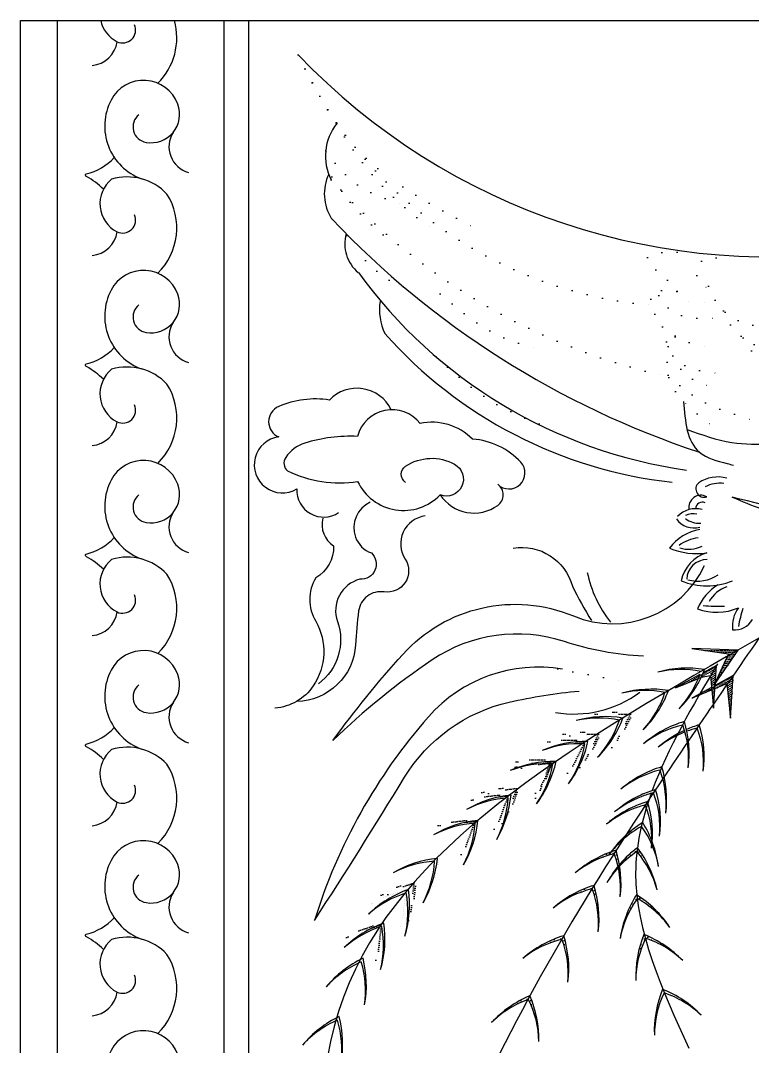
# Model space of a CAD drawing. Extents: x -66030 to 95157, y -13132 to 45879.
# Drawn here: x -40442 to -39849, y 40883 to 41715 of the extents above; entities that cross this region are included whole.
import ezdxf

# ---------------------------------------------------------------- set-up
doc = ezdxf.new("R2010")
doc.units = 0
doc.header["$LTSCALE"] = 100
doc.header["$MEASUREMENT"] = 0
doc.linetypes.add('DOT2', pattern=[0.125, 0, -0.125])
for name, color, linetype in [('3', 11, 'CONTINUOUS'), ('4', 121, 'CONTINUOUS'), ('7', 105, 'CONTINUOUS')]:
    doc.layers.add(name, color=color, linetype=linetype)

msp = doc.modelspace()

# ---------------------------------------------------------------- hatches: boundary and pattern name
at = {"layer": '3'}
h = msp.add_hatch(dxfattribs=at)
h.set_pattern_fill('DOTS', color=256, scale=24, style=0)
h.set_pattern_definition([(360, (-54802.0732, 35938.0947), (0.75, 1.5), [0, -1.5])])
edge = h.paths.add_edge_path()
edge.add_line((-39868.35, 41201.76), (-39869.29, 41199.71))
edge.add_spline(control_points=[(-39869.29, 41199.71), (-39866.36, 41201.39), (-39863.43, 41203.07), (-39860.5, 41204.75)], knot_values=[17.314638, 17.314638, 17.314638, 17.314638, 26.346098, 26.346098, 26.346098, 26.346098], degree=3, periodic=0)
edge.add_line((-39860.5, 41204.75), (-39898.07, 41206.09))
edge.add_line((-39898.07, 41206.09), (-39868.35, 41201.76))
edge = h.paths.add_edge_path()
edge.add_line((-39869.29, 41199.71), (-39880.07, 41176.09))
edge.add_line((-39880.07, 41176.09), (-39860.5, 41204.75))
edge.add_spline(control_points=[(-39860.5, 41204.75), (-39863.43, 41203.07), (-39866.36, 41201.39), (-39869.29, 41199.71)], knot_values=[17.314638, 17.314638, 17.314638, 17.314638, 26.346098, 26.346098, 26.346098, 26.346098], degree=3, periodic=0)
h = msp.add_hatch(dxfattribs=at)
h.set_pattern_fill('DOTS', color=256, scale=24, angle=30.60133, style=0)
h.set_pattern_definition([(30.601331, (-50057.6923, 29052.9089), (-0.11804447, 1.67289136), [0, -1.5])])
edge = h.paths.add_edge_path()
edge.add_line((-39883.32, 41185.69), (-39883.08, 41183.44))
edge.add_spline(control_points=[(-39883.08, 41183.44), (-39881.41, 41186.38), (-39879.75, 41189.32), (-39878.08, 41192.25)], knot_values=[21.643298, 21.643298, 21.643298, 21.643298, 32.932622, 32.932622, 32.932622, 32.932622], degree=3, periodic=0)
edge.add_line((-39878.08, 41192.25), (-39911.1, 41174.29))
edge.add_line((-39911.1, 41174.29), (-39883.32, 41185.69))
edge = h.paths.add_edge_path()
edge.add_line((-39883.08, 41183.44), (-39880.34, 41157.63))
edge.add_line((-39880.34, 41157.63), (-39878.08, 41192.25))
edge.add_spline(control_points=[(-39878.08, 41192.25), (-39879.75, 41189.32), (-39881.41, 41186.38), (-39883.08, 41183.44)], knot_values=[21.643298, 21.643298, 21.643298, 21.643298, 32.932622, 32.932622, 32.932622, 32.932622], degree=3, periodic=0)
h = msp.add_hatch(dxfattribs=at)
h.set_pattern_fill('DOTS', color=256, scale=24, angle=30.60133, style=0)
h.set_pattern_definition([(30.601331, (-50044.0132, 29044.8637), (-0.11804447, 1.67289136), [0, -1.5])])
edge = h.paths.add_edge_path()
edge.add_line((-39869.64, 41177.64), (-39869.4, 41175.4))
edge.add_spline(control_points=[(-39869.4, 41175.4), (-39867.74, 41178.33), (-39866.07, 41181.27), (-39864.4, 41184.21)], knot_values=[21.643298, 21.643298, 21.643298, 21.643298, 32.932622, 32.932622, 32.932622, 32.932622], degree=3, periodic=0)
edge.add_line((-39864.4, 41184.21), (-39897.43, 41166.24))
edge.add_line((-39897.43, 41166.24), (-39869.64, 41177.64))
edge = h.paths.add_edge_path()
edge.add_line((-39869.4, 41175.4), (-39866.66, 41149.58))
edge.add_line((-39866.66, 41149.58), (-39864.4, 41184.21))
edge.add_spline(control_points=[(-39864.4, 41184.21), (-39866.07, 41181.27), (-39867.74, 41178.33), (-39869.4, 41175.4)], knot_values=[21.643298, 21.643298, 21.643298, 21.643298, 32.932622, 32.932622, 32.932622, 32.932622], degree=3, periodic=0)
h = msp.add_hatch(dxfattribs=at)
h.set_pattern_fill('DOTS', color=256, scale=24, style=0)
h.set_pattern_definition([(360, (-54831.5728, 35919.4112), (0.75, 1.5), [0, -1.5])])
edge = h.paths.add_edge_path()
edge.add_arc((-40065.76, 41155.7), 83.82, 341.62748, 341.73143, ccw=False)
edge.add_spline(control_points=[(-39986.21, 41129.28), (-39985.25, 41129.87), (-39984.29, 41130.47), (-39983.33, 41131.06)], knot_values=[143.500946, 143.500946, 143.500946, 143.500946, 147.381774, 147.381774, 147.381774, 147.381774], degree=3, periodic=0)
edge.add_arc((-39997.38, 41041.97), 90.19, 81.03659, 105.25627)
edge.add_arc((-40002.62, 41046.98), 84.07, 78.71343, 102.70924, ccw=False)
edge = h.paths.add_edge_path()
edge.add_arc((-40067.73, 41162.87), 90.19, 315.13136, 339.35104)
edge.add_spline(control_points=[(-39983.33, 41131.06), (-39984.29, 41130.47), (-39985.25, 41129.87), (-39986.21, 41129.28)], knot_values=[143.500946, 143.500946, 143.500946, 143.500946, 147.381774, 147.381774, 147.381774, 147.381774], degree=3, periodic=0)
edge.add_arc((-40065.76, 41155.7), 83.82, 317.6602, 341.62748, ccw=False)
edge = h.paths.add_edge_path()
edge.add_spline(control_points=[(-39949.28, 41151.65), (-39948.33, 41152.21), (-39947.38, 41152.78), (-39946.42, 41153.34)], knot_values=[94.626759, 94.626759, 94.626759, 94.626759, 98.362164, 98.362164, 98.362164, 98.362164], degree=3, periodic=0)
edge.add_arc((-39960.48, 41064.25), 90.19, 81.03659, 105.25627)
edge.add_arc((-39965.72, 41069.26), 84.07, 78.68092, 102.70924, ccw=False)
edge = h.paths.add_edge_path()
edge.add_spline(control_points=[(-39946.42, 41153.34), (-39947.38, 41152.78), (-39948.33, 41152.21), (-39949.28, 41151.65)], knot_values=[94.626759, 94.626759, 94.626759, 94.626759, 98.362164, 98.362164, 98.362164, 98.362164], degree=3, periodic=0)
edge.add_arc((-40028.86, 41177.97), 83.82, 317.6602, 341.69825, ccw=False)
edge.add_arc((-40030.82, 41185.15), 90.19, 315.13136, 339.35104)
h = msp.add_hatch(dxfattribs=at)
h.set_pattern_fill('DOTS', color=256, scale=24, style=0)
h.set_pattern_definition([(360, (-54857.4182, 35903.2132), (0.75, 1.5), [0, -1.5])])
edge = h.paths.add_edge_path()
edge.add_arc((-40091.61, 41139.5), 83.82, 341.62748, 341.73143, ccw=False)
edge.add_spline(control_points=[(-40012.06, 41113.08), (-40011.1, 41113.67), (-40010.14, 41114.27), (-40009.17, 41114.87)], knot_values=[143.500946, 143.500946, 143.500946, 143.500946, 147.381774, 147.381774, 147.381774, 147.381774], degree=3, periodic=0)
edge.add_arc((-40023.23, 41025.77), 90.19, 81.03659, 105.25627)
edge.add_arc((-40028.46, 41030.78), 84.07, 78.71343, 102.70924, ccw=False)
edge = h.paths.add_edge_path()
edge.add_arc((-40093.57, 41146.67), 90.19, 315.13136, 339.35104)
edge.add_spline(control_points=[(-40009.17, 41114.87), (-40010.14, 41114.27), (-40011.1, 41113.67), (-40012.06, 41113.08)], knot_values=[143.500946, 143.500946, 143.500946, 143.500946, 147.381774, 147.381774, 147.381774, 147.381774], degree=3, periodic=0)
edge.add_arc((-40091.61, 41139.5), 83.82, 317.6602, 341.62748, ccw=False)
edge = h.paths.add_edge_path()
edge.add_spline(control_points=[(-39975.12, 41135.45), (-39974.17, 41136.02), (-39973.22, 41136.58), (-39972.27, 41137.14)], knot_values=[94.626759, 94.626759, 94.626759, 94.626759, 98.362164, 98.362164, 98.362164, 98.362164], degree=3, periodic=0)
edge.add_arc((-39986.32, 41048.05), 90.19, 81.03659, 105.25627)
edge.add_arc((-39991.56, 41053.06), 84.07, 78.68092, 102.70924, ccw=False)
edge = h.paths.add_edge_path()
edge.add_spline(control_points=[(-39972.27, 41137.14), (-39973.22, 41136.58), (-39974.17, 41136.02), (-39975.12, 41135.45)], knot_values=[94.626759, 94.626759, 94.626759, 94.626759, 98.362164, 98.362164, 98.362164, 98.362164], degree=3, periodic=0)
edge.add_arc((-40054.71, 41161.78), 83.82, 317.6602, 341.69825, ccw=False)
edge.add_arc((-40056.67, 41168.95), 90.19, 315.13136, 339.35104)
h = msp.add_hatch(dxfattribs=at)
h.set_pattern_fill('DOTS', color=256, scale=24, angle=6.68153, style=0)
h.set_pattern_definition([(6.681531, (-54186.7278, 34183.5413), (0.57038027, 1.57707525), [0, -1.5])])
edge = h.paths.add_edge_path()
edge.add_arc((-40130.45, 41102.27), 83.82, 348.30901, 348.41296, ccw=False)
edge.add_spline(control_points=[(-40048.37, 41085.29), (-40047.48, 41085.99), (-40046.6, 41086.7), (-40045.71, 41087.4)], knot_values=[143.500946, 143.500946, 143.500946, 143.500946, 147.381774, 147.381774, 147.381774, 147.381774], degree=3, periodic=0)
edge.add_arc((-40049.3, 40997.28), 90.19, 87.71812, 111.9378)
edge.add_arc((-40055.08, 41001.64), 84.07, 85.39496, 109.39077, ccw=False)
edge = h.paths.add_edge_path()
edge.add_arc((-40133.23, 41109.17), 90.19, 321.81289, 346.03257)
edge.add_spline(control_points=[(-40045.71, 41087.4), (-40046.6, 41086.7), (-40047.48, 41085.99), (-40048.37, 41085.29)], knot_values=[143.500946, 143.500946, 143.500946, 143.500946, 147.381774, 147.381774, 147.381774, 147.381774], degree=3, periodic=0)
edge.add_arc((-40130.45, 41102.27), 83.82, 324.34173, 348.30901, ccw=False)
edge = h.paths.add_edge_path()
edge.add_spline(control_points=[(-40014.28, 41111.81), (-40013.41, 41112.48), (-40012.53, 41113.15), (-40011.65, 41113.82)], knot_values=[94.626759, 94.626759, 94.626759, 94.626759, 98.362164, 98.362164, 98.362164, 98.362164], degree=3, periodic=0)
edge.add_arc((-40015.24, 41023.7), 90.19, 87.71812, 111.9378)
edge.add_arc((-40021.02, 41028.06), 84.07, 85.36246, 109.39077, ccw=False)
edge = h.paths.add_edge_path()
edge.add_spline(control_points=[(-40011.65, 41113.82), (-40012.53, 41113.15), (-40013.41, 41112.48), (-40014.28, 41111.81)], knot_values=[94.626759, 94.626759, 94.626759, 94.626759, 98.362164, 98.362164, 98.362164, 98.362164], degree=3, periodic=0)
edge.add_arc((-40096.39, 41128.69), 83.82, 324.34173, 348.37979, ccw=False)
edge.add_arc((-40099.17, 41135.59), 90.19, 321.81289, 346.03257)
h = msp.add_hatch(dxfattribs=at)
h.set_pattern_fill('DOTS', color=256, scale=24, angle=6.68153, style=0)
h.set_pattern_definition([(6.681531, (-54213.5831, 34162.9708), (0.57038027, 1.57707525), [0, -1.5])])
edge = h.paths.add_edge_path()
edge.add_arc((-40157.3, 41081.7), 83.82, 348.30901, 348.41296, ccw=False)
edge.add_spline(control_points=[(-40075.22, 41064.72), (-40074.34, 41065.42), (-40073.45, 41066.12), (-40072.56, 41066.83)], knot_values=[143.500946, 143.500946, 143.500946, 143.500946, 147.381774, 147.381774, 147.381774, 147.381774], degree=3, periodic=0)
edge.add_arc((-40076.15, 40976.71), 90.19, 87.71812, 111.9378)
edge.add_arc((-40081.94, 40981.07), 84.07, 85.39496, 109.39077, ccw=False)
edge = h.paths.add_edge_path()
edge.add_arc((-40160.09, 41088.6), 90.19, 321.81289, 346.03257)
edge.add_spline(control_points=[(-40072.56, 41066.83), (-40073.45, 41066.12), (-40074.34, 41065.42), (-40075.22, 41064.72)], knot_values=[143.500946, 143.500946, 143.500946, 143.500946, 147.381774, 147.381774, 147.381774, 147.381774], degree=3, periodic=0)
edge.add_arc((-40157.3, 41081.7), 83.82, 324.34173, 348.30901, ccw=False)
edge = h.paths.add_edge_path()
edge.add_spline(control_points=[(-40041.14, 41091.24), (-40040.26, 41091.91), (-40039.38, 41092.58), (-40038.5, 41093.25)], knot_values=[94.626759, 94.626759, 94.626759, 94.626759, 98.362164, 98.362164, 98.362164, 98.362164], degree=3, periodic=0)
edge.add_arc((-40042.09, 41003.13), 90.19, 87.71812, 111.9378)
edge.add_arc((-40047.88, 41007.49), 84.07, 85.36246, 109.39077, ccw=False)
edge = h.paths.add_edge_path()
edge.add_spline(control_points=[(-40038.5, 41093.25), (-40039.38, 41092.58), (-40040.26, 41091.91), (-40041.14, 41091.24)], knot_values=[94.626759, 94.626759, 94.626759, 94.626759, 98.362164, 98.362164, 98.362164, 98.362164], degree=3, periodic=0)
edge.add_arc((-40123.24, 41108.12), 83.82, 324.34173, 348.37979, ccw=False)
edge.add_arc((-40126.03, 41115.02), 90.19, 321.81289, 346.03257)
h = msp.add_hatch(dxfattribs=at)
h.set_pattern_fill('DOTS', color=256, scale=48, angle=-6.31008, style=0)
h.set_pattern_definition([(353.689923, (-55269.8908, 37620.2256), (1.8206398, 2.81696125), [0, -3])])
edge = h.paths.add_edge_path()
edge.add_arc((-40013.94, 40990.1), 90.19, 12.95853, 37.17821)
edge.add_spline(control_points=[(-39942.08, 41044.61), (-39942.19, 41043.78), (-39942.32, 41042.7), (-39942.44, 41041.63), (-39942.46, 41041.38)], knot_values=[224.43143, 224.43143, 224.43143, 224.43143, 227.749414, 228.726284, 228.726284, 228.726284, 228.726284], degree=3, periodic=0)
edge.add_arc((-40003.38, 40989.3), 80.15, 15.21117, 40.5279, ccw=False)
edge = h.paths.add_edge_path()
edge.add_spline(control_points=[(-39942.46, 41041.38), (-39942.44, 41041.63), (-39942.32, 41042.7), (-39942.19, 41043.78), (-39942.08, 41044.61)], knot_values=[224.43143, 224.43143, 224.43143, 224.43143, 225.4083, 228.726284, 228.726284, 228.726284, 228.726284], degree=3, periodic=0)
edge.add_arc((-39887.98, 40972.44), 90.19, 126.85888, 151.07856)
edge.add_arc((-39899.71, 40975.62), 78.44, 123.0286, 148.96363, ccw=False)
h = msp.add_hatch(dxfattribs=at)
h.set_pattern_fill('DOTS', color=256, scale=48, angle=-26.21502, style=0)
h.set_pattern_definition([(333.784981, (-55537.3728, 43041.233), (2.670937, 2.0288163), [0, -3])])
edge = h.paths.add_edge_path()
edge.add_arc((-40045.52, 41015.74), 90.19, -6.94641, 17.27327)
edge.add_spline(control_points=[(-39959.4, 41042.52), (-39959.78, 41041.78), (-39960.27, 41040.81), (-39960.75, 41039.84), (-39960.86, 41039.62)], knot_values=[224.43143, 224.43143, 224.43143, 224.43143, 227.749414, 228.726284, 228.726284, 228.726284, 228.726284], degree=3, periodic=0)
edge.add_arc((-40035.87, 41011.39), 80.15, -4.69377, 20.62296, ccw=False)
edge = h.paths.add_edge_path()
edge.add_spline(control_points=[(-39960.86, 41039.62), (-39960.75, 41039.84), (-39960.27, 41040.81), (-39959.78, 41041.78), (-39959.4, 41042.52)], knot_values=[224.43143, 224.43143, 224.43143, 224.43143, 225.4083, 228.726284, 228.726284, 228.726284, 228.726284], degree=3, periodic=0)
edge.add_arc((-39933.1, 40956.25), 90.19, 106.95394, 131.17362)
edge.add_arc((-39943.05, 40963.23), 78.44, 103.12366, 129.05869, ccw=False)
h = msp.add_hatch(dxfattribs=at)
h.set_pattern_fill('DOTS', color=256, scale=24, angle=20.44875, style=0)
h.set_pattern_definition([(20.44875, (-52240.5357, 30912.5485), (0.17868468, 1.66750466), [0, -1.5])])
edge = h.paths.add_edge_path()
edge.add_arc((-40234.59, 40977.59), 83.82, 362.07623, 362.18018, ccw=False)
edge.add_spline(control_points=[(-40150.82, 40980.63), (-40150.13, 40981.52), (-40149.44, 40982.42), (-40148.74, 40983.31)], knot_values=[143.500946, 143.500946, 143.500946, 143.500946, 147.381774, 147.381774, 147.381774, 147.381774], degree=3, periodic=0)
edge.add_arc((-40130.79, 40894.92), 90.19, 101.48534, 125.70502)
edge.add_arc((-40137.44, 40897.79), 84.07, 99.16218, 123.15799, ccw=False)
edge = h.paths.add_edge_path()
edge.add_arc((-40238.94, 40983.63), 90.19, 335.58011, 359.79979)
edge.add_spline(control_points=[(-40148.74, 40983.31), (-40149.44, 40982.42), (-40150.13, 40981.52), (-40150.82, 40980.63)], knot_values=[143.500946, 143.500946, 143.500946, 143.500946, 147.381774, 147.381774, 147.381774, 147.381774], degree=3, periodic=0)
edge.add_arc((-40234.59, 40977.59), 83.82, 338.10895, 362.07623, ccw=False)
edge = h.paths.add_edge_path()
edge.add_spline(control_points=[(-40124.03, 41014.5), (-40123.34, 41015.36), (-40122.64, 41016.22), (-40121.95, 41017.08)], knot_values=[94.626759, 94.626759, 94.626759, 94.626759, 98.362164, 98.362164, 98.362164, 98.362164], degree=3, periodic=0)
edge.add_arc((-40103.99, 40928.69), 90.19, 101.48534, 125.70502)
edge.add_arc((-40110.65, 40931.55), 84.07, 99.12967, 123.15799, ccw=False)
edge = h.paths.add_edge_path()
edge.add_spline(control_points=[(-40121.95, 41017.08), (-40122.64, 41016.22), (-40123.34, 41015.36), (-40124.03, 41014.5)], knot_values=[94.626759, 94.626759, 94.626759, 94.626759, 98.362164, 98.362164, 98.362164, 98.362164], degree=3, periodic=0)
edge.add_arc((-40207.8, 41011.36), 83.82, 338.10895, 362.147, ccw=False)
edge.add_arc((-40212.14, 41017.39), 90.19, 335.58011, 359.79979)
h = msp.add_hatch(dxfattribs=at)
h.set_pattern_fill('DOTS', color=256, scale=48, angle=-26.21502, style=0)
h.set_pattern_definition([(333.784981, (-55555.2025, 43012.7833), (2.670937, 2.0288163), [0, -3])])
edge = h.paths.add_edge_path()
edge.add_arc((-40063.35, 40987.29), 90.19, -6.94641, 17.27327)
edge.add_spline(control_points=[(-39977.23, 41014.07), (-39977.61, 41013.33), (-39978.1, 41012.36), (-39978.58, 41011.39), (-39978.69, 41011.17)], knot_values=[224.43143, 224.43143, 224.43143, 224.43143, 227.749414, 228.726284, 228.726284, 228.726284, 228.726284], degree=3, periodic=0)
edge.add_arc((-40053.7, 40982.94), 80.15, -4.69377, 20.62296, ccw=False)
edge = h.paths.add_edge_path()
edge.add_spline(control_points=[(-39978.69, 41011.17), (-39978.58, 41011.39), (-39978.1, 41012.36), (-39977.61, 41013.33), (-39977.23, 41014.07)], knot_values=[224.43143, 224.43143, 224.43143, 224.43143, 225.4083, 228.726284, 228.726284, 228.726284, 228.726284], degree=3, periodic=0)
edge.add_arc((-39950.93, 40927.8), 90.19, 106.95394, 131.17362)
edge.add_arc((-39960.88, 40934.78), 78.44, 103.12366, 129.05869, ccw=False)
h = msp.add_hatch(dxfattribs=at)
h.set_pattern_fill('DOTS', color=256, scale=48, angle=14.15854, style=0)
h.set_pattern_definition([(14.158541, (-53105.392, 32438.2358), (0.7206164, 3.27577656), [0, -3])])
edge = h.paths.add_edge_path()
edge.add_arc((-39991.07, 40930.27), 90.19, 33.42715, 57.64683)
edge.add_spline(control_points=[(-39942.8, 41006.46), (-39942.62, 41005.65), (-39942.36, 41004.6), (-39942.1, 41003.54), (-39942.04, 41003.31)], knot_values=[224.43143, 224.43143, 224.43143, 224.43143, 227.749414, 228.726284, 228.726284, 228.726284, 228.726284], degree=3, periodic=0)
edge.add_arc((-39980.9, 40933.21), 80.15, 35.67979, 60.99652, ccw=False)
edge = h.paths.add_edge_path()
edge.add_spline(control_points=[(-39942.04, 41003.31), (-39942.1, 41003.54), (-39942.36, 41004.6), (-39942.62, 41005.65), (-39942.8, 41006.46)], knot_values=[224.43143, 224.43143, 224.43143, 224.43143, 225.4083, 228.726284, 228.726284, 228.726284, 228.726284], degree=3, periodic=0)
edge.add_arc((-39866.88, 40957.77), 90.19, 147.3275, 171.54718)
edge.add_arc((-39878.99, 40956.65), 78.44, 143.49722, 169.43225, ccw=False)
h = msp.add_hatch(dxfattribs=at)
h.set_pattern_fill('DOTS', color=256, scale=48, angle=-26.21502, style=0)
h.set_pattern_definition([(333.784981, (-55579.7408, 42971.9532), (2.670937, 2.0288163), [0, -3])])
edge = h.paths.add_edge_path()
edge.add_arc((-40087.89, 40946.46), 90.19, -6.94641, 17.27327)
edge.add_spline(control_points=[(-40001.76, 40973.24), (-40002.15, 40972.5), (-40002.64, 40971.53), (-40003.12, 40970.56), (-40003.23, 40970.34)], knot_values=[224.43143, 224.43143, 224.43143, 224.43143, 227.749414, 228.726284, 228.726284, 228.726284, 228.726284], degree=3, periodic=0)
edge.add_arc((-40078.24, 40942.11), 80.15, -4.69377, 20.62296, ccw=False)
edge = h.paths.add_edge_path()
edge.add_spline(control_points=[(-40003.23, 40970.34), (-40003.12, 40970.56), (-40002.64, 40971.53), (-40002.15, 40972.5), (-40001.76, 40973.24)], knot_values=[224.43143, 224.43143, 224.43143, 224.43143, 225.4083, 228.726284, 228.726284, 228.726284, 228.726284], degree=3, periodic=0)
edge.add_arc((-39975.46, 40886.97), 90.19, 106.95394, 131.17362)
edge.add_arc((-39985.42, 40893.95), 78.44, 103.12366, 129.05869, ccw=False)
h = msp.add_hatch(dxfattribs=at)
h.set_pattern_fill('DOTS', color=256, scale=48, angle=24.64507, style=0)
h.set_pattern_definition([(24.645065, (-51320.0608, 30153.459), (0.1123752, 3.35221894), [0, -3])])
edge = h.paths.add_edge_path()
edge.add_arc((-39970.36, 40890.52), 90.19, 43.91368, 68.13336)
edge.add_spline(control_points=[(-39936.77, 40974.22), (-39936.44, 40973.46), (-39936, 40972.47), (-39935.55, 40971.48), (-39935.44, 40971.26)], knot_values=[224.43143, 224.43143, 224.43143, 224.43143, 227.749414, 228.726284, 228.726284, 228.726284, 228.726284], degree=3, periodic=0)
edge.add_arc((-39960.9, 40895.26), 80.15, 46.16631, 71.48305, ccw=False)
edge = h.paths.add_edge_path()
edge.add_spline(control_points=[(-39935.44, 40971.26), (-39935.55, 40971.48), (-39936, 40972.47), (-39936.44, 40973.46), (-39936.77, 40974.22)], knot_values=[224.43143, 224.43143, 224.43143, 224.43143, 225.4083, 228.726284, 228.726284, 228.726284, 228.726284], degree=3, periodic=0)
edge.add_arc((-39853.26, 40940.17), 90.19, 157.81402, 182.0337)
edge.add_arc((-39864.95, 40936.85), 78.44, 153.98374, 179.91877, ccw=False)
h = msp.add_hatch(dxfattribs=at)
h.set_pattern_fill('DOTS', color=256, scale=48, angle=-20.20222, style=0)
h.set_pattern_definition([(339.79778, (-55730.8877, 41280.4877), (2.44372316, 2.29743707), [0, -3])])
edge = h.paths.add_edge_path()
edge.add_arc((-40112.09, 40888.92), 90.19, -0.93361, 23.28607)
edge.add_spline(control_points=[(-40029.25, 40924.57), (-40029.55, 40923.79), (-40029.94, 40922.78), (-40030.31, 40921.77), (-40030.4, 40921.53)], knot_values=[224.43143, 224.43143, 224.43143, 224.43143, 227.749414, 228.726284, 228.726284, 228.726284, 228.726284], degree=3, periodic=0)
edge.add_arc((-40102.04, 40885.6), 80.15, 1.31903, 26.63576, ccw=False)
edge = h.paths.add_edge_path()
edge.add_spline(control_points=[(-40030.4, 40921.53), (-40030.31, 40921.77), (-40029.94, 40922.78), (-40029.55, 40923.79), (-40029.25, 40924.57)], knot_values=[224.43143, 224.43143, 224.43143, 224.43143, 225.4083, 228.726284, 228.726284, 228.726284, 228.726284], degree=3, periodic=0)
edge.add_arc((-39994.05, 40841.53), 90.19, 112.96673, 137.18642)
edge.add_arc((-40004.68, 40847.43), 78.44, 109.13645, 135.07148, ccw=False)

# ---------------------------------------------------------------- linework, layer by layer
at = {"layer": '3', "linetype": 'ByBlock'}
for p, q in [((-40412.02, 39315.29), (-40412.02, 41715.29)), ((-40277.02, 39815.29), (-40277.02, 41715.29))]:
    msp.add_line(p, q, dxfattribs=at)
at = {"layer": '3'}
for p, q in [((-40104, 41036.75), (-40104, 41036.75)), ((-40102.59, 41037.27), (-40102.59, 41037.27)), ((-40129.99, 41033.46), (-40129.99, 41033.46)), ((-40128.58, 41033.98), (-40128.58, 41033.98)), ((-40104.18, 41035.08), (-40104.18, 41035.08)), ((-40103.31, 41030.6), (-40103.31, 41030.6)), ((-40103.13, 41032.27), (-40103.13, 41032.27)), ((-40102.95, 41033.94), (-40102.95, 41033.94)), ((-40102.77, 41035.6), (-40102.77, 41035.6)), ((-40105.79, 41020.07), (-40105.79, 41020.07)), ((-40105.61, 41021.74), (-40105.61, 41021.74)), ((-40105.43, 41023.41), (-40105.43, 41023.41)), ((-40107.91, 41012.88), (-40107.91, 41012.88)), ((-40147.95, 41004.35), (-40147.95, 41004.35)), ((-40146.54, 41004.88), (-40146.54, 41004.88)), ((-40145.14, 41005.4), (-40145.14, 41005.4)), ((-40143.73, 41005.92), (-40143.73, 41005.92)), ((-40142.33, 41006.45), (-40142.33, 41006.45)), ((-40140.92, 41006.97), (-40140.92, 41006.97)), ((-40139.52, 41007.5), (-40139.52, 41007.5)), ((-40138.11, 41008.02), (-40138.11, 41008.02)), ((-40136.88, 41006.88), (-40136.88, 41006.88)), ((-40136.71, 41008.54), (-40136.71, 41008.54)), ((-40135.48, 41007.4), (-40135.48, 41007.4)), ((-40134.07, 41007.92), (-40134.07, 41007.92)), ((-40132.67, 41008.45), (-40132.67, 41008.45)), ((-40131.26, 41008.97), (-40131.26, 41008.97)), ((-40130.57, 41002.83), (-40130.57, 41002.83)), ((-40130.39, 41004.49), (-40130.39, 41004.49)), ((-40130.21, 41006.16), (-40130.21, 41006.16)), ((-40130.04, 41007.83), (-40130.04, 41007.83)), ((-40129.86, 41009.5), (-40129.86, 41009.5)), ((-40157.97, 40999.02), (-40157.97, 40999.02)), ((-40156.56, 40999.54), (-40156.56, 40999.54)), ((-40131.47, 40994.49), (-40131.47, 40994.49)), ((-40131.29, 40996.16), (-40131.29, 40996.16)), ((-40131.11, 40997.82), (-40131.11, 40997.82)), ((-40130.93, 40999.49), (-40130.93, 40999.49)), ((-40130.75, 41001.16), (-40130.75, 41001.16)), ((-40132.18, 40987.82), (-40132.18, 40987.82)), ((-40132, 40989.49), (-40132, 40989.49)), ((-40131.82, 40991.15), (-40131.82, 40991.15)), ((-40131.64, 40992.82), (-40131.64, 40992.82)), ((-40134.3, 40980.62), (-40134.3, 40980.62))]:
    msp.add_line(p, q, dxfattribs=at)
at = {"layer": '3', "linetype": 'ByBlock'}
for points in [[(-40377.03, 41715.29, 0.221563), (-40363.83, 41698.09, 0.684593), (-40349.53, 41711.9)], [(-40330.73, 41664.45, 0.274307), (-40317.33, 41715.29)], [(-40346.22, 41638.93, 0.640234), (-40340.28, 41616.5, 0.57945), (-40314.52, 41647.51, 0.650063), (-40368.68, 41650.8, 0.450658), (-40344.06, 41586.96)], [(-40318.41, 41624.54, 0.499383), (-40305.93, 41592.09)], [(-40374.74, 41578.56, 0.063562), (-40388.5, 41588.79, -0.662483), (-40388.84, 41590.96, 0.150211), (-40366.06, 41604.3)], [(-40330.73, 41510.34, 0.352919), (-40323.33, 41574.58, 0.28373), (-40368.21, 41586.6, 0.538728), (-40363.83, 41543.97, 0.684593), (-40349.53, 41557.78)], [(-40346.22, 41484.81, 0.640234), (-40340.28, 41462.38, 0.57945), (-40314.52, 41493.39, 0.650063), (-40368.68, 41496.69, 0.450658), (-40344.06, 41432.84)], [(-40318.41, 41470.42, 0.499383), (-40305.93, 41437.97)], [(-40374.74, 41424.44, 0.063562), (-40388.5, 41434.67, -0.662483), (-40388.84, 41436.84, 0.150211), (-40366.06, 41450.18)], [(-40330.73, 41356.22, 0.352919), (-40323.33, 41420.46, 0.28373), (-40368.21, 41432.49, 0.538728), (-40363.83, 41389.85, 0.684593), (-40349.53, 41403.66)], [(-40141.67, 41399.75, 0.521193), (-40191.71, 41407.59, 0.139491), (-40232.79, 41402.34, 0.659865), (-40232.79, 41377.62, 1.230688), (-40218.13, 41335.52, 0.615141), (-40184.22, 41316.29)], [(-40129.91, 41340.79, -0.539459), (-40129.91, 41354, -0.277953), (-40090.24, 41355.55, -0.937698), (-40101.91, 41330.69, 0.427407), (-40055.24, 41322.14, 0.510544), (-40055.24, 41339.23, 0.978179), (-40036.58, 41357.1, 0.194339), (-40075.69, 41375.78, 0.26096), (-40118.27, 41388.42, 0.629049), (-40168.91, 41378.08, 0.087167), (-40211.58, 41372.64, 0.172879), (-40227.14, 41360.99, 0.380736), (-40225.58, 41350.11, 0.155744), (-40168.8, 41341.57, 0.525493), (-40101.91, 41330.69)], [(-40346.22, 41330.69, 0.640234), (-40340.28, 41308.26, 0.57945), (-40314.52, 41339.27, 0.650063), (-40368.68, 41342.57, 0.450658), (-40344.06, 41278.72)], [(-40158.58, 41324.72, 0.385537), (-40170.57, 41296.48, 0.229756), (-40157.72, 41283.64, -0.716813), (-40167.14, 41262.25, 0.4365), (-40185.14, 41228.02, -0.328983), (-40200.56, 41177.52)], [(-40318.41, 41316.3, 0.499383), (-40305.93, 41283.85)], [(-40197.05, 41311.72, 0.325349), (-40188.29, 41289.34, -0.27927), (-40202.69, 41263.45, 0.281055), (-40202.69, 41228.22, -0.285186), (-40204.85, 41175.72, -0.227788), (-40235.81, 41157.75)], [(-40114.02, 41313.6, 0.552292), (-40130.3, 41278.51, -0.646844), (-40147.44, 41251.98, 0.419237), (-40168, 41236.57, 0.020155), (-40170.57, 41209.19, -0.393976), (-40218.28, 41163.21)], [(-40374.74, 41270.33, 0.063562), (-40388.5, 41280.55, -0.662483), (-40388.84, 41282.73, 0.150211), (-40366.06, 41296.06)], [(-40330.73, 41202.1, 0.352919), (-40323.33, 41266.34, 0.28373), (-40368.21, 41278.37, 0.538728), (-40363.83, 41235.73, 0.684593), (-40349.53, 41249.54)], [(-40346.22, 41176.58, 0.640234), (-40340.28, 41154.14, 0.57945), (-40314.52, 41185.15, 0.650063), (-40368.68, 41188.45, 0.450658), (-40344.06, 41124.6)], [(-40318.41, 41162.18, 0.499383), (-40305.93, 41129.73)], [(-40374.74, 41116.21, 0.063562), (-40388.5, 41126.43, -0.662483), (-40388.84, 41128.61, 0.150211), (-40366.06, 41141.95)], [(-40330.73, 41047.98, 0.352919), (-40323.33, 41112.23, 0.28373), (-40368.21, 41124.25, 0.538728), (-40363.83, 41081.62, 0.684593), (-40349.53, 41095.43)], [(-40346.22, 41022.46, 0.640234), (-40340.28, 41000.03, 0.57945), (-40314.52, 41031.03, 0.650063), (-40368.68, 41034.33, 0.450658), (-40344.06, 40970.49)], [(-40318.41, 41008.07, 0.499383), (-40305.93, 40975.62)], [(-40374.74, 40962.09, 0.063562), (-40388.5, 40972.32, -0.662483), (-40388.84, 40974.49, 0.150211), (-40366.06, 40987.83)], [(-40330.73, 40893.86, 0.352919), (-40323.33, 40958.11, 0.28373), (-40368.21, 40970.13, 0.538728), (-40363.83, 40927.5, 0.684593), (-40349.53, 40941.31)], [(-40346.22, 40868.34, 0.640234), (-40340.28, 40845.91, 0.57945), (-40314.52, 40876.92, 0.650063), (-40368.68, 40880.21, 0.450658), (-40344.06, 40816.37)]]:
    msp.add_lwpolyline(points, format="xyb", dxfattribs=at)
at = {"layer": '3'}
for points in [[(-39860.5, 41204.75), (-39898.07, 41206.09), (-39868.35, 41201.76), (-39880.07, 41176.09), (-39860.5, 41204.75)], [(-39890.4, 41182.78), (-39882.76, 41184.29), (-39880.34, 41157.63), (-39878.08, 41192.25)], [(-39878.08, 41192.25), (-39888.8, 41186.42)], [(-39891.44, 41184.98), (-39911.1, 41174.29), (-39892.66, 41181.85)], [(-39879.29, 41173.68), (-39869.64, 41177.64), (-39866.66, 41149.58), (-39864.4, 41184.21)], [(-39864.4, 41184.21), (-39879.13, 41176.2)], [(-39882.14, 41174.56), (-39897.43, 41166.24), (-39881.93, 41172.6)]]:
    msp.add_lwpolyline(points, dxfattribs=at)
at = {"layer": '3', "linetype": 'ByBlock'}
for centre, radius, start, end in [((-40385.75, 41700.94), 22.11, 274.87784, 352.58475), ((-40385.75, 41546.82), 22.11, 274.87784, 352.58475), ((-38642.02, 40090.96), 1320, 347.94519, 192.05481), ((-40385.75, 41392.7), 22.11, 274.87784, 352.58475), ((-40385.75, 41238.59), 22.11, 274.87784, 352.58475), ((-39993.6, 41243.08), 90.11, 260.43681, 306.42995), ((-40385.75, 41084.47), 22.11, 274.87784, 352.58475), ((-40385.75, 40930.35), 22.11, 274.87784, 352.58475)]:
    msp.add_arc(centre, radius, start, end, dxfattribs=at)
at = {"layer": '3', "linetype": 'DOT2'}
for centre, radius, start, end in [((-39900.52, 41830.39), 347.22, 204.31837, 265.03098), ((-39964.56, 41754.58), 253.02, 209.04412, 235.22428), ((-39806.4, 41929.58), 514.99, 221.81605, 257.31656), ((-40022.35, 41693.83), 197.65, 212.19132, 234.83908), ((-40086.61, 41592.38), 104.37, 209.52615, 246.25967), ((-39881.56, 41510.77), 12.64, 75.28513, 263.45332), ((-39892.28, 41506.85), 20.72, 212.03128, 305.68652), ((-39840.66, 41513.55), 46, 197.43517, 297.40201), ((-39827.05, 41496.11), 48.07, 199.81645, 288.45471), ((-39875.52, 41519.99), 70.24, 228.93695, 269.46584), ((-39799.15, 41487.07), 64.15, 206.89643, 272.35376), ((-39876.45, 41457.97), 39.6, 201.39749, 271.50801), ((-39586.97, 43345.79), 2196.65, 258.98424, 260.61298)]:
    msp.add_arc(centre, radius, start, end, dxfattribs=at)
at = {"layer": '3'}
for centre, radius, start, end in [((-39666.18, 42049.9), 720.82, 223.40055, 251.75706), ((-39875.48, 41314.52), 25.56, 82.43562, 117.10859), ((-39889.21, 41319.05), 5.69, 68.52374, 175.8832), ((-39896.7, 41298.2), 17.08, 80.40426, 112.26266), ((-39892.43, 41325.16), 17.44, 231.97435, 275.53815), ((-39888.37, 41262.23), 33.96, 97.52612, 126.03443), ((-39900.73, 41311.28), 24.69, 253.28533, 296.50237), ((-39885.44, 41261.61), 16.71, 90.46006, 177.65993), ((-39893.47, 41290.52), 29.74, 255.13401, 304.16553), ((-39861.29, 41231.26), 26.15, 108.36249, 150.37866), ((-39877.81, 41317.79), 77.47, 261.93279, 274.59956), ((-39760.23, 41206.69), 101.47, 161.73113, 170.16755), ((-39901.81, 41099.98), 90.19, 81.03659, 105.25627), ((-39907.05, 41104.99), 84.07, 78.71343, 102.70924), ((-39972.15, 41220.88), 90.19, 315.13136, 339.35104), ((-39970.19, 41213.7), 83.82, 317.6602, 339.96239), ((-39930.98, 41082.93), 90.19, 81.03659, 105.25627), ((-39936.22, 41087.94), 84.07, 78.71343, 102.70924), ((-40001.32, 41203.83), 90.19, 315.13136, 339.35104), ((-39999.36, 41196.66), 83.82, 317.6602, 341.73143), ((-39967.88, 41060.66), 90.19, 81.03659, 105.25627), ((-39973.12, 41065.66), 84.07, 78.71343, 102.70924), ((-40038.23, 41181.55), 90.19, 315.13136, 339.35104), ((-40036.26, 41174.38), 83.82, 317.6602, 341.73143), ((-39878.27, 41060.5), 90.19, 106.58793, 130.80761), ((-39887.76, 41066.88), 79.22, 102.98696, 128.62411), ((-39990.31, 41120.71), 90.19, 352.68758, 16.90726), ((-39866.2, 41057.83), 90.19, 106.58793, 113.6042), ((-39978.24, 41118.04), 90.19, 352.68758, 16.90726), ((-39866.2, 41057.83), 90.19, 114.72748, 130.80761), ((-39873.09, 41060.09), 84.07, 111.25096, 128.26058), ((-39984.63, 41116.21), 84.07, 355.23461, 19.23042), ((-39873.09, 41060.09), 84.07, 104.26477, 110.11819), ((-39963.29, 41113.75), 74.86, 354.49332, 21.81727), ((-39983.39, 41040.61), 90.19, 89.20992, 113.4296), ((-39989.28, 41044.83), 84.07, 86.88677, 110.88258), ((-40070.2, 41150.28), 90.19, 323.30469, 347.52437), ((-40067.24, 41143.46), 83.82, 325.83353, 349.90477), ((-40009.23, 41024.42), 90.19, 89.20992, 113.4296), ((-40015.13, 41028.63), 84.07, 86.88677, 110.88258), ((-40096.05, 41134.08), 90.19, 323.30469, 347.52437), ((-40093.09, 41127.26), 83.82, 325.83353, 349.90477), ((-39896.54, 41023.76), 90.19, 106.58793, 130.80761), ((-39903.42, 41026.02), 84.07, 104.26477, 128.26058), ((-40002.9, 41079.47), 84.07, 355.23461, 19.23042), ((-40008.58, 41083.97), 90.19, 352.68758, 16.90726), ((-40035.24, 40997.56), 90.19, 95.89145, 120.11113), ((-40134.23, 41096.38), 90.19, 329.98623, 354.20591), ((-39901.58, 41005.34), 90.19, 114.72748, 130.80761), ((-39908.47, 41007.6), 84.07, 111.25096, 128.26058), ((-39901.58, 41005.34), 90.19, 106.58793, 114.72748), ((-39908.47, 41007.6), 84.07, 104.26477, 111.25096), ((-39998.68, 41061.25), 74.86, 354.49332, 21.81727), ((-40013.62, 41065.55), 90.19, 352.68758, 16.90726), ((-40041.59, 41001.05), 84.07, 93.5683, 117.56411), ((-40130.49, 41089.95), 83.82, 332.51506, 356.5863), ((-39908.09, 40995.5), 90.19, 114.72748, 130.80761), ((-39908.09, 40995.5), 90.19, 106.58793, 114.72748), ((-39914.98, 40997.75), 84.07, 104.26477, 111.25096), ((-40005.19, 41051.41), 74.86, 354.49332, 21.81727), ((-40020.13, 41055.7), 90.19, 352.68758, 16.90726), ((-39914.98, 40997.75), 84.07, 111.25096, 128.26058), ((-40062.1, 40976.99), 90.19, 95.89145, 120.11113), ((-40068.44, 40980.48), 84.07, 93.5683, 117.56411), ((-40161.09, 41075.81), 90.19, 329.98623, 354.20591), ((-40157.35, 41069.38), 83.82, 332.51506, 356.5863), ((-39890.65, 40988.05), 90.19, 121.51679, 145.73647), ((-39897.89, 40988.46), 84.07, 119.19364, 143.18945), ((-39998.87, 41017.07), 74.86, 9.42219, 36.74613), ((-40014.42, 41017.37), 90.19, 7.61645, 31.83613), ((-39887.98, 40972.44), 90.19, 126.85888, 151.07856), ((-40013.94, 40990.1), 90.19, 12.95853, 37.17821), ((-40094.9, 40946.15), 90.19, 95.89145, 120.11113), ((-40193.89, 41044.97), 90.19, 329.98623, 354.20591), ((-39933.1, 40956.25), 90.19, 106.95394, 131.17362), ((-39943.05, 40963.23), 78.44, 103.12366, 129.05869), ((-39899.71, 40975.62), 78.44, 123.0286, 148.96363), ((-40035.87, 41011.39), 80.15, 355.30623, 20.62296), ((-40045.52, 41015.74), 90.19, 353.05359, 17.27327), ((-40003.38, 40989.3), 80.15, 15.21117, 40.5279), ((-40101.25, 40949.65), 84.07, 93.5683, 117.56411), ((-40190.16, 41038.54), 83.82, 332.51506, 356.5863), ((-39950.93, 40927.8), 90.19, 106.95394, 131.17362), ((-39960.88, 40934.78), 78.44, 103.12366, 129.05869), ((-40053.7, 40982.94), 80.15, 355.30623, 20.62296), ((-40063.35, 40987.29), 90.19, 353.05359, 17.27327), ((-40097.37, 40925.77), 90.19, 109.65867, 133.87835), ((-40104.37, 40927.66), 84.07, 107.33552, 131.33133), ((-40217.03, 40998.2), 90.19, 343.75344, 7.97313), ((-40211.88, 40992.84), 83.82, 346.28228, 10.35352), ((-39866.88, 40957.77), 90.19, 147.3275, 171.54718), ((-39878.99, 40956.65), 78.44, 143.49722, 169.43225), ((-39991.07, 40930.27), 90.19, 33.42715, 57.64683), ((-39980.9, 40933.21), 80.15, 35.67979, 60.99652), ((-40117.2, 40898.54), 90.19, 109.65867, 133.87835), ((-40124.19, 40900.43), 84.07, 107.33552, 131.33133), ((-40236.86, 40970.97), 90.19, 343.75344, 7.97313), ((-40231.7, 40965.61), 83.82, 346.28228, 10.35352), ((-39975.46, 40886.97), 90.19, 106.95394, 131.17362), ((-39985.42, 40893.95), 78.44, 103.12366, 129.05869), ((-40078.24, 40942.11), 80.15, 355.30623, 20.62296), ((-40087.89, 40946.46), 90.19, 353.05359, 17.27327), ((-39853.26, 40940.17), 90.19, 157.81402, 182.0337), ((-39864.95, 40936.85), 78.44, 153.98374, 179.91877), ((-39970.36, 40890.52), 90.19, 43.91368, 68.13336), ((-39960.9, 40895.26), 80.15, 46.16631, 71.48305), ((-40125.28, 40873.74), 90.19, 115.74075, 139.96043), ((-40251.94, 40933.08), 90.19, 349.83552, 14.0552), ((-40132.43, 40874.88), 84.07, 113.41759, 137.4134), ((-40246.24, 40928.3), 83.82, 352.36436, 16.43559), ((-39838.2, 40895.8), 90.19, 157.81402, 182.0337), ((-39955.31, 40846.15), 90.19, 43.91368, 68.13336), ((-39994.05, 40841.53), 90.19, 112.96673, 137.18642), ((-40004.68, 40847.43), 78.44, 109.13645, 135.07148), ((-40102.04, 40885.6), 80.15, 1.31903, 26.63576), ((-40112.09, 40888.92), 90.19, 359.06639, 23.28607), ((-39849.9, 40892.48), 78.44, 153.98374, 179.91877), ((-39945.84, 40850.89), 80.15, 46.16631, 71.48305), ((-40144.5, 40826.54), 90.19, 115.74075, 139.96043), ((-40151.66, 40827.68), 84.07, 113.41759, 137.4134), ((-40265.47, 40881.1), 83.82, 352.36436, 16.43559), ((-40271.17, 40885.88), 90.19, 349.83552, 14.0552)]:
    msp.add_arc(centre, radius, start, end, dxfattribs=at)
at = {"layer": '3', "linetype": 'DOT2'}
for points in [[(-40216.93, 41687.4), (-40172.82, 41614.95), (-40072.63, 41546.56)], [(-40194.73, 41609.64), (-40169.72, 41582.64), (-40133.93, 41566.61)], [(-39909.77, 41527.52), (-39933.97, 41521.93), (-39910.25, 41495.61), (-39927.38, 41495.61), (-39923.43, 41469.28), (-39897.07, 41453.48)], [(-40101.99, 41493.56), (-40048.93, 41457.47), (-40022.97, 41449.58)], [(-39924.76, 41492.43), (-39915.72, 41481.15), (-39875.09, 41474.39)], [(-39921.66, 41467.03), (-39912.89, 41442.95), (-39870.72, 41428.47)], [(-39917.26, 41450.92), (-39917.07, 41427.85), (-39882.58, 41387.67)], [(-40105.37, 41442.81), (-40062.48, 41407.86), (-40008.29, 41383.05)], [(-39917.07, 41427.85), (-39897.07, 41411.36), (-39849.64, 41391.62)]]:
    msp.add_spline(points, degree=3, dxfattribs=at)
at = {"layer": '3'}
for points in [[(-39904.68, 41406.51), (-39891.8, 41365.29), (-39869.4, 41356.08), (-39864.13, 41354.76)], [(-39901.81, 41383.69), (-39865.45, 41373.19), (-39833.82, 41371.87)]]:
    msp.add_spline(points, degree=3, dxfattribs=at)
for points in [[(-39843.63, 41214.39), (-39876.02, 41167.6), (-39908.41, 41120.8), (-39939.36, 41073.54)], [(-39877.28, 41193.62), (-39897.36, 41159.47), (-39917.45, 41125.32), (-39930.15, 41090.89)]]:
    msp.add_open_spline(points, degree=3, dxfattribs=at)
at = {"layer": '4'}
for p, q in [((-40442.02, 39315.29), (-40442.02, 41715.29)), ((-40442.02, 41715.29), (-36842.02, 41715.29))]:
    msp.add_line(p, q, dxfattribs=at)
at = {"layer": '7'}
msp.add_line((-40257.02, 39815.29), (-40257.02, 41715.29), dxfattribs=at)
for points in [[(-40216.93, 41687.4, 0.249272), (-39746.46, 41531.08, -0.875781), (-39728.08, 41516.96, 0.418994), (-39745.04, 41367.33)], [(-40042.88, 41287.56, -0.385183), (-39994.81, 41256.59, 0.023216), (-39979.31, 41228.72)], [(-39937.28, 41199.8, -0.067422), (-40001.3, 41211.7, 0.232149), (-40108.49, 41196.83, 0.044566), (-40188.88, 41131.4, -0.026022), (-40132.31, 41201.29, -0.318373), (-39993.85, 41232.52, 0.400749), (-39887.6, 41273.45)], [(-40002.78, 41189.39, 0.259977), (-40111.47, 41150.73, 0.105604), (-40203.77, 40985.67, 0.006722), (-40130.82, 41101.66, -0.202609), (-40045.96, 41162.63, -0.033401), (-39989.39, 41171.55)]]:
    msp.add_lwpolyline(points, format="xyb", dxfattribs=at)
for centre, radius, start, end in [((-40152.93, 41605.55), 42, 141.42003, 207.40287), ((-40158.55, 41574.77), 37.27, 154.65676, 212.72137), ((-40149.23, 41534.19), 30.08, 164.00909, 230.75421), ((-39846.65, 41744.2), 397.31, 215.95795, 261.94176), ((-40104.65, 41481.06), 46.45, 171.86393, 204.88546), ((-39874.15, 41703.01), 364.21, 221.53455, 263.73652), ((-38642.02, 40090.96), 1340, 348.12776, 191.87224), ((-39876.8, 41316.79), 28.41, 75.51271, 123.39203), ((-39887.99, 41335.49), 6.71, 131.53448, 289.03185), ((-39890.54, 41320.4), 9.95, 61.55873, 189.86945), ((-39894.89, 41299.61), 19.84, 74.50174, 137.35674), ((-39896.22, 41321.4), 17.52, 215.76583, 285.69229), ((-39884.11, 41263.03), 40.3, 100.55055, 142.60978), ((-39894.33, 41338.73), 55.67, 246.95325, 278.81177), ((-39876.81, 41254.54), 30.53, 107.12674, 167.7913), ((-39887.91, 41287.43), 96.83, 191.7773, 218.30818), ((-39885.8, 41312.22), 55.31, 247.85675, 292.14329), ((-39855.82, 41222.96), 40.56, 121.24595, 157.82103), ((-39877.94, 41278.81), 43.38, 249.14995, 294.11967), ((-39839.22, 41224.07), 25.88, 144.18319, 186.29941), ((-39863.16, 41237.33), 16.2, 263.64698, 332.09692)]:
    msp.add_arc(centre, radius, start, end, dxfattribs=at)
for points in [[(-39639.36, 41398.51), (-39657.25, 41387.23), (-39674.19, 41364.67), (-39701.48, 41351.5), (-39721.25, 41339.28), (-39767.36, 41318.6), (-39865.24, 41328.94)], [(-39865.24, 41328.94), (-39817.24, 41312.02), (-39790.89, 41308.26), (-39766.42, 41310.14), (-39755.13, 41319.54), (-39736.3, 41319.54), (-39710.89, 41335.52), (-39669.48, 41349.62), (-39658.19, 41371.25), (-39625.25, 41381.59), (-39611.13, 41390.99)], [(-39843.63, 41214.39), (-40175.64, 40935.09), (-40137.19, 40488.56)]]:
    msp.add_spline(points, degree=3, dxfattribs=at)
for points, knots in [([(-39930.98, 41088.59), (-39938.68, 41067.16), (-39953.72, 40999.26), (-39922.07, 40929.54), (-39900.47, 40881.95)], [141.574007, 141.574007, 141.574007, 141.574007, 227.749414, 413.152296, 413.152296, 413.152296, 413.152296]), ([(-39939.36, 41073.54), (-40001.6, 40978.18), (-40199.33, 40637.59), (-40182.82, 40228.51), (-40179.78, 40144.09)], [214.686445, 214.686445, 214.686445, 214.686445, 619.927513, 1692.544429, 1692.544429, 1692.544429, 1692.544429])]:
    msp.add_open_spline(points, degree=3, knots=knots, dxfattribs=at)

doc.saveas('drawing.dxf')
